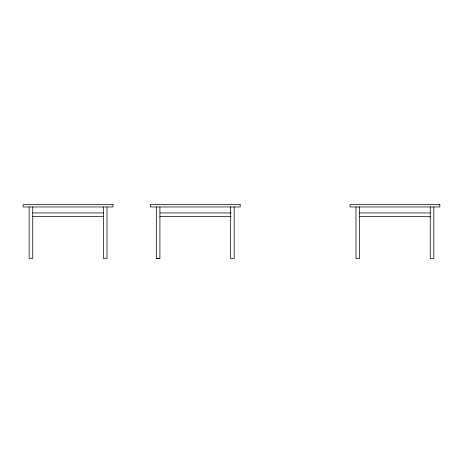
<?xml version="1.0" encoding="UTF-8"?>
<svg xmlns="http://www.w3.org/2000/svg" width="463" height="463" viewBox="0 0 463 463"><rect width="100%" height="100%" fill="white"/><g stroke="black" fill="none" stroke-linecap="round" stroke-linejoin="round"><path stroke-width="0.69" d="M156.332 206.944L156.332 258.452L159.926 258.389M32.734 212.934L103.405 212.934M159.926 212.934L231.083 212.934M359.595 212.934L430.266 212.934M32.734 216.528L103.405 216.528M159.926 216.528L231.083 216.528M359.595 216.528L430.266 216.528M156.332 258.452L159.926 258.452L159.926 206.944M433.86 206.944L433.86 258.452L430.266 258.452L430.266 206.944M359.595 206.944L359.595 258.452L356.001 258.452L356.001 206.944M234.197 206.944L234.197 258.452L230.603 258.452L230.603 206.944M106.999 206.944L106.999 258.452L103.405 258.452L103.405 206.944M32.734 206.944L32.734 258.452L29.14 258.452L29.14 206.944M112.989 204.548L23.15 204.548L23.15 206.944L112.989 206.944L112.989 204.548M240.187 204.548L150.348 204.548L150.348 206.944L240.187 206.944L240.187 204.548M439.85 204.548L350.011 204.548L350.011 206.944L439.85 206.944L439.85 204.548"/></g></svg>
